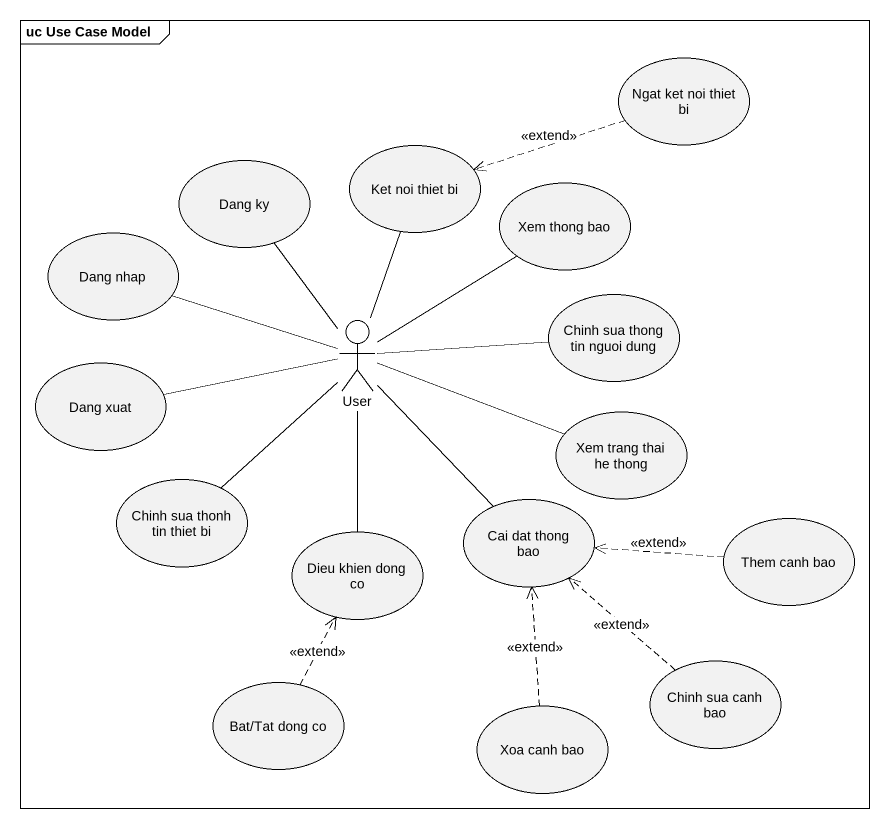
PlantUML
@startuml
mainframe uc Use Case Model
usecase "Ngat ket noi thiet bi" as Ngat_ket_noi_thiet_bi
usecase "Dang ky" as Dang_ky
usecase "Ket noi thiet bi" as Ket_noi_thiet_bi
usecase "Xem thong bao" as Xem_thong_bao
usecase "Dang nhap" as Dang_nhap
actor User
usecase "Chinh sua thong tin nguoi dung" as Chinh_sua_thong_tin_nguoi
usecase "Dang xuat" as Dang_xuat
usecase "Xem trang thai he thong" as Xem_trang_thai_he_thong
usecase "Chinh sua thonh tin thiet bi" as Chinh_sua_thonh_tin_thiet_bi
usecase "Cai dat thong bao" as Cai_dat_thong_bao
usecase "Dieu khien dong co" as Dieu_khien_dong_co
usecase "Them canh bao" as Them_canh_bao
usecase "Chinh sua canh bao" as Chinh_sua_canh_bao
usecase "Bat/Tat dong co" as Bat_Tat_dong_co
usecase "Xoa canh bao" as Xoa_canh_bao
Ngat_ket_noi_thiet_bi .left.> Ket_noi_thiet_bi : <<extend>>
Dang_ky -- User
Ket_noi_thiet_bi -- User
Xem_thong_bao -- User
Dang_nhap -right- User
User -right- Xem_trang_thai_he_thong
User -- Chinh_sua_thonh_tin_thiet_bi
User -- Cai_dat_thong_bao
User -- Dieu_khien_dong_co
Chinh_sua_thong_tin_nguoi -left- User
Dang_xuat -right- User
Them_canh_bao .left.> Cai_dat_thong_bao : <<extend>>
Chinh_sua_canh_bao .up.> Cai_dat_thong_bao : <<extend>>
Bat_Tat_dong_co .up.> Dieu_khien_dong_co : <<extend>>
Xoa_canh_bao .up.> Cai_dat_thong_bao : <<extend>>
@enduml
